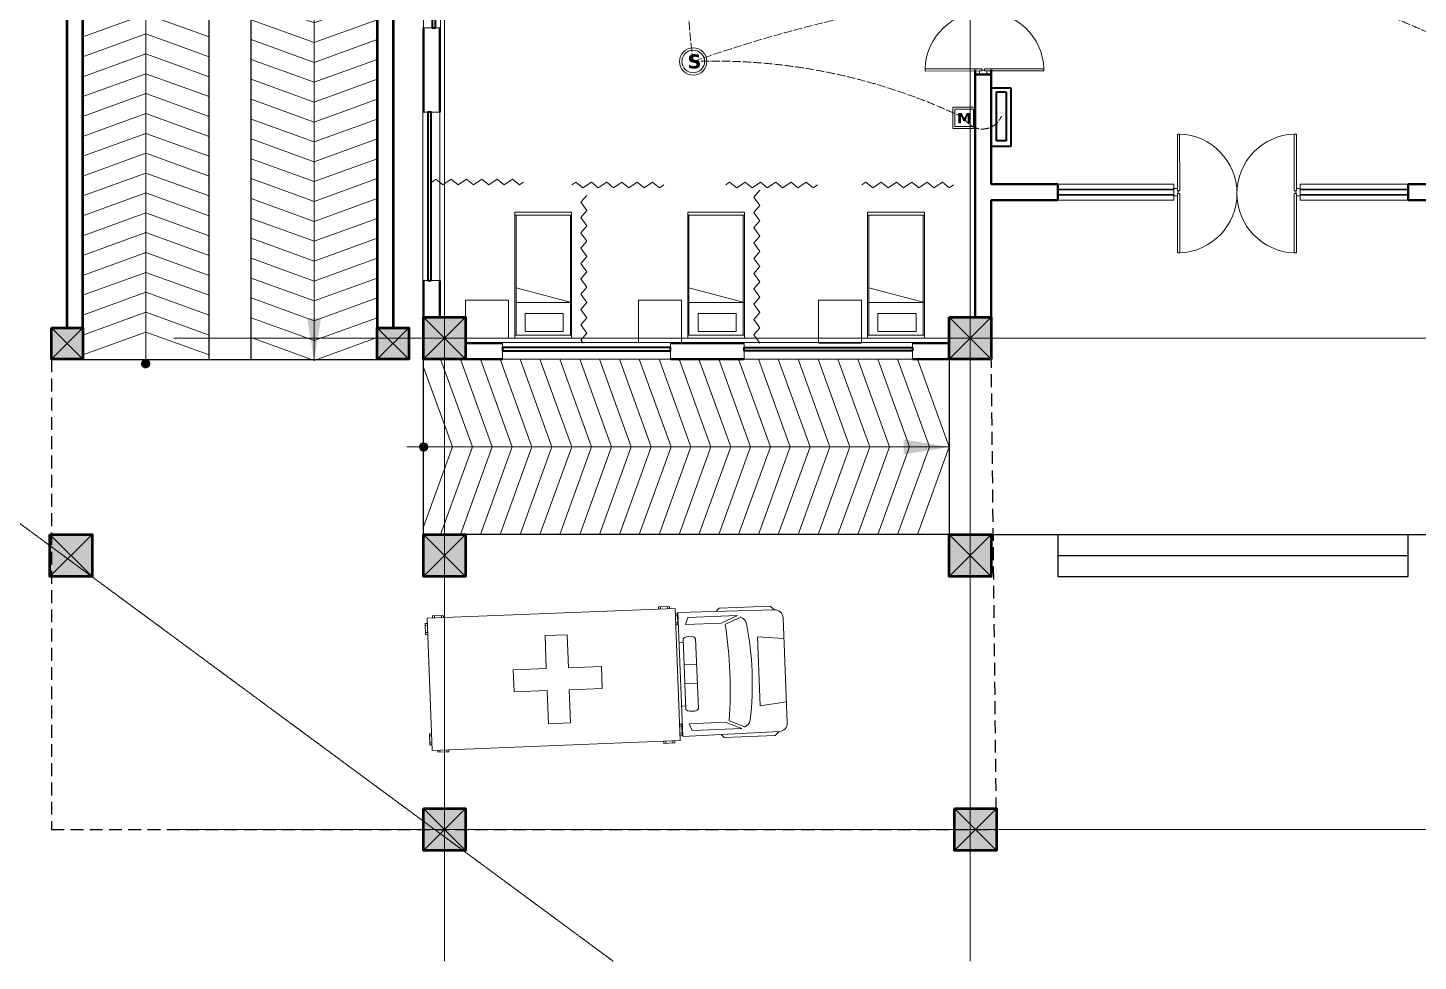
# Model space of a CAD drawing. Header units: millimetres. Extents: x 2402294 to 3337895, y 3394997 to 3969149.
# Drawn here: x 2431514 to 2451353, y 3588992 to 3602309 of the extents above; entities that cross this region are included whole.
import ezdxf

# ---------------------------------------------------------------- set-up
doc = ezdxf.new("R2010")
doc.units = ezdxf.units.MM
doc.header["$MEASUREMENT"] = 0
for name, pattern in [('ACAD_ISO04W100', [30, 24, -3, 0, -3]), ('CENTER', [2, 1.25, -0.25, 0.25, -0.25]), ('DASHED', [0.75, 0.5, -0.25])]:
    doc.linetypes.add(name, pattern=pattern)
for name, color, linetype, lineweight in [('0newfurnture', 30, 'Continuous', 15), ('centreline', 52, 'CENTER', 5), ('Column-0.5', 14, 'Continuous', 50), ('Detector Detector Conduit', 6, 'ACAD_ISO04W100', 13), ('Dimension- 0.15', 114, 'Continuous', 15), ('door', 41, 'Continuous', 5), ('Door Opening-0.09', 253, 'Continuous', 9), ('FACP', 240, 'CENTER', 35), ('Furniture Hospital-0.09', 44, 'Continuous', 9), ('Hatch', 9, 'Continuous', 9), ('hatch-1', 53, 'Continuous', 15), ('Manual Call Point', 240, 'CENTER', 30), ('Sill Level', 140, 'Continuous', 20), ('Smoke Detector', 220, 'Continuous', 20), ('stairs', 6, 'Continuous', 25), ('WALL 0.2', 7, 'Continuous', 20), ('wall 0.4', 7, 'Continuous', 40), ('Wall-0.5', 7, 'Continuous', 50), ('WINDOW', 152, 'Continuous', 30), ('Windows Plan', 152, 'Continuous', 35)]:
    doc.layers.add(name, color=color, linetype=linetype, lineweight=lineweight)
doc.layers.add('CCTV conduit wire', color=1, linetype='CENTER')
doc.styles.add('5P2', font='verdana.ttf', dxfattribs={"height": 500})
doc.styles.get("Standard").update_dxf_attribs({"font": 'arial.ttf'})
doc.linetypes.add('ZIGZAG', pattern='A,0.0001,-0.2,[131,ltypeshp.shx,S=0.2,R=0,X=-0.2,Y=0],-0.4,[131,ltypeshp.shx,S=0.2,R=180,X=0.2,Y=0],-0.2', length=0.8001)
doc.dimstyles.get("Standard").update_dxf_attribs({"dimtxt": 500, "dimasz": 100, "dimexe": 100, "dimexo": 200, "dimgap": 0.09, "dimtad": 0, "dimtoh": 1, "dimdec": 0, "dimzin": 0, "dimdsep": 46, "dimtxsty": 'Standard', "dimblk": 'DOT', "dimcen": 0, "dimclrd": 256, "dimclre": 256, "dimclrt": 256, "dimadec": 0, "dimazin": 0, "dimtfac": 1, "dimtdec": 0, "dimtofl": 0, "dimtmove": 0, "dimatfit": 3, "dimfxl": 1, "dimtolj": 1, "dimtzin": 0, "dimlwd": -1, "dimlwe": -1, "dimarcsym": 1})

# ---------------------------------------------------------------- blocks, each defined once
blk = doc.blocks.new('A$C01AF3ADE')
at = {"layer": 'Furniture Hospital-0.09'}
for p, q in [((0, 935), (0, 855)), ((15, 935), (0, 935)), ((15, 920), (0, 920)), ((15, 975), (1815, 975)), ((15, 15), (15, 975)), ((135, 990), (55, 990)), ((55, 990), (55, 975)), ((70, 990), (70, 975)), ((120, 975), (120, 990)), ((135, 975), (135, 990)), ((1695, 975), (1695, 990)), ((1695, 990), (1775, 990)), ((1710, 975), (1710, 990)), ((1760, 990), (1760, 975)), ((1775, 990), (1775, 975)), ((1815, 975), (1815, 15)), ((1815, 935), (1830, 935)), ((1815, 920), (1830, 920)), ((1830, 935), (1830, 855)), ((1835, 945), (2536, 936)), ((1835, 45), (1835, 945)), ((2115, 945), (2135, 965)), ((2135, 965), (2505, 965)), ((2505, 965), (2534, 936)), ((0, 870), (15, 870)), ((0, 855), (15, 855)), ((865, 815), (1025, 815)), ((865, 575), (865, 815)), ((1025, 815), (1025, 575)), ((1830, 870), (1815, 870)), ((1830, 855), (1815, 855)), ((1885, 855), (1905, 905)), ((2145, 855), (1885, 855)), ((1905, 905), (2265, 905)), ((2265, 905), (2145, 855)), ((2175, 845), (2288, 893)), ((2285, 895), (2301, 885)), ((2595, 876), (2595, 114)), ((1835, 725), (1865, 725)), ((1865, 751), (1875, 761)), ((1865, 750), (1865, 240)), ((1875, 761), (1890, 766)), ((1890, 766), (1930, 766)), ((1945, 761), (1930, 766)), ((1955, 751), (1945, 761)), ((1955, 750), (1955, 240)), ((2405, 745), (2595, 725)), ((2405, 745), (2405, 245)), ((625, 575), (865, 575)), ((625, 415), (625, 575)), ((1025, 575), (1265, 575)), ((1265, 575), (1265, 415)), ((1955, 565), (1865, 565)), ((865, 415), (625, 415)), ((865, 175), (865, 415)), ((1025, 415), (1025, 175)), ((1265, 415), (1025, 415)), ((1955, 425), (1865, 425)), ((1835, 265), (1865, 265)), ((1865, 240), (1875, 230)), ((1875, 230), (1890, 225)), ((1890, 225), (1930, 225)), ((1945, 230), (1930, 225)), ((1955, 240), (1945, 230)), ((2405, 245), (2595, 265)), ((0, 135), (15, 135)), ((0, 55), (0, 135)), ((0, 120), (15, 120)), ((1025, 175), (865, 175)), ((1830, 135), (1815, 135)), ((1830, 120), (1815, 120)), ((1830, 55), (1830, 135)), ((1885, 135), (1905, 85)), ((2145, 135), (1885, 135)), ((2265, 85), (2145, 135)), ((2175, 145), (2288, 97)), ((2285, 95), (2301, 105)), ((15, 70), (0, 70)), ((15, 55), (0, 55)), ((1815, 15), (15, 15)), ((55, 0), (55, 15)), ((135, 0), (55, 0)), ((70, 0), (70, 15)), ((120, 15), (120, 0)), ((135, 15), (135, 0)), ((1695, 15), (1695, 0)), ((1695, 0), (1775, 0)), ((1710, 15), (1710, 0)), ((1760, 0), (1760, 15)), ((1775, 0), (1775, 15)), ((1815, 70), (1830, 70)), ((1815, 55), (1830, 55)), ((1835, 45), (2536, 54)), ((1905, 85), (2265, 85)), ((2115, 45), (2135, 25)), ((2135, 25), (2505, 25)), ((2505, 25), (2534, 54))]:
    blk.add_line(p, q, dxfattribs=at)
for centre, radius, start, end in [((2535, 876), 60, 0, 89.2462), ((-878, 495), 3072, 353.459, 6.541), ((2269, 834), 60, 10.7953, 57.5288), ((103, 495), 2252, 351.0441, 8.9559), ((2269, 156), 60, 302.4712, 349.2047), ((2535, 114), 60, 270.7538, 0)]:
    blk.add_arc(centre, radius, start, end, dxfattribs=at)
blk = doc.blocks.new('BED')
at = {"layer": 'Furniture Hospital-0.09'}
for p, q in [((-2.12, 0.475), (-2.12, -0.475)), ((-2.12, -0.475), (-2.12, 0.475)), ((-0.008, 0.475), (-2.12, 0.475)), ((-2.07, 0.475), (-2.07, -0.475)), ((-0.855, -0.455), (-0.61, 0.475)), ((-0.61, 0.475), (-0.61, -0.455)), ((-0.058, -0.475), (-0.058, 0.475)), ((-0.008, -0.475), (-0.008, 0.475)), ((-0.058, 0.455), (-2.07, 0.455)), ((-0.425, 0.336), (-0.426, -0.303)), ((-0.425, 0.336), (-0.121, 0.336)), ((-0.121, -0.303), (-0.121, 0.336)), ((-2.07, -0.455), (-0.058, -0.455)), ((-0.426, -0.303), (-0.121, -0.303)), ((-2.12, -0.475), (-0.008, -0.475))]:
    blk.add_line(p, q, dxfattribs=at)
blk = doc.blocks.new('MAIN DOOR')
at = {"layer": 'door', "ltscale": 1000}
for points in [[(2346.08, 190.6), (2346.08, 188.53)], [(2348.88, 188.12), (2347.4, 188.12), (2347.4, 188.53), (2346.08, 188.53), (2346.08, 190.6), (2350.2, 190.6)], [(2347.4, 188.12), (2348.88, 188.12), (2348.88, 188.53), (2350.2, 188.53), (2350.2, 190.6), (2346.08, 190.6)], [(2350.2, 190.6), (2350.2, 188.53)], [(2313.41, 120.66), (2347.33, 120.66), (2347.33, 121.91), (2313.41, 121.91), (2313.41, 120.66)], [(2348.82, 121.07), (2347.33, 121.07), (2347.33, 120.66), (2346.01, 120.66), (2346.01, 118.6), (2350.14, 118.6)], [(2347.33, 121.07), (2348.82, 121.07), (2348.82, 120.66), (2350.14, 120.66), (2350.14, 118.6), (2346.01, 118.6)], [(2346.01, 118.6), (2346.01, 120.66)], [(2381.26, 120.66), (2348.82, 120.66), (2348.82, 121.91), (2381.26, 121.91), (2381.26, 120.66)], [(2350.14, 118.6), (2350.14, 120.66)]]:
    blk.add_lwpolyline(points, dxfattribs=at)
for points in [[(2313.47, 188.53), (2347.4, 188.53), (2347.4, 187.28), (2313.47, 187.28)], [(2381.32, 188.53), (2348.88, 188.53), (2348.88, 187.28), (2381.32, 187.28)]]:
    blk.add_lwpolyline(points, close=True, dxfattribs=at)
at = {"layer": 'Door Opening-0.09', "ltscale": 1000}
for centre, radius, start, end in [((2347.4, 188.53), 33.94, 182.11678, 357.88255), ((2347.33, 120.66), 33.95, 2.11669, 177.88264)]:
    blk.add_arc(centre, radius, start, end, dxfattribs=at)
at = {"layer": 'WINDOW', "ltscale": 5}
blk.add_line((2350.14, 190.6), (2350.14, 190.6), dxfattribs=at)
blk = doc.blocks.new('_Dot')
at = {"color": 0, "linetype": 'ByBlock', "lineweight": -2}
blk.add_line((-0.5, 0), (-1, 0), dxfattribs=at)
at = {"color": 0, "linetype": 'ByBlock', "lineweight": -3, "const_width": 0.5}
blk.add_lwpolyline([(-0.25, 0, 1), (0.25, 0, 1)], format="xyb", close=True, dxfattribs=at)
blk = doc.blocks.new('2ft column')
at = {"layer": 'Hatch', "ltscale": 5}
h = blk.add_hatch(color=256, dxfattribs=at)
h.dxf.hatch_style = 1
h.paths.add_polyline_path([(2207385, 4176559), (2207985, 4176559), (2207985, 4175959), (2207385, 4175959)])
at = {"layer": 'Column-0.5', "ltscale": 5}
blk.add_lwpolyline([(2207385, 4176559), (2207985, 4176559), (2207985, 4175959), (2207385, 4175959)], close=True, dxfattribs=at)
at = {"layer": 'Defpoints', "ltscale": 5}
for points in [[(2207985, 4176559), (2207385, 4175959)], [(2207985, 4175959), (2207385, 4176559)]]:
    blk.add_lwpolyline(points, dxfattribs=at)
blk = doc.blocks.new('main grid')
at = {"layer": 'centreline', "ltscale": 5}
for p, q in [((2518911, 4018930), (2518911, 3987284)), ((2526411, 4018930), (2526411, 3987284)), ((2559388, 3996172), (2515045, 3996172)), ((2559988, 3996172), (2515645, 3996172)), ((2533911, 3989164), (2515100, 3989164))]:
    blk.add_line(p, q, dxfattribs=at)
blk.add_lwpolyline([(2510725, 3995097), (2521316, 3987284)], dxfattribs=at)
at = {"layer": 'Hatch'}
for p in [(311226, -180087), (318726, -180087), (305895, -183187), (311226, -183187), (318726, -183187), (311226, -187095), (318801, -187095)]:
    blk.add_blockref('2ft column', p, dxfattribs=at)
blk = doc.blocks.new('w1')
at = {"layer": 'Sill Level'}
blk.add_lwpolyline([(2460641, 3827503), (2460641, 3825103), (2460401, 3825103), (2460401, 3827503)], close=True, dxfattribs=at)
at = {"layer": 'Windows Plan'}
blk.add_lwpolyline([(2460521, 3825103), (2460521, 3827503), (2460473, 3827503), (2460473, 3825103)], close=True, dxfattribs=at)
blk = doc.blocks.new('w2')
at = {"layer": 'Sill Level'}
blk.add_lwpolyline([(2444138, 3818930), (2445638, 3818930), (2445638, 3818690), (2444138, 3818690)], close=True, dxfattribs=at)
at = {"layer": 'Windows Plan'}
blk.add_lwpolyline([(2445638, 3818810), (2444138, 3818810), (2444138, 3818762), (2445638, 3818762)], close=True, dxfattribs=at)
blk = doc.blocks.new('smoke')
at = {"layer": 'Smoke Detector', "lineweight": 5}
for radius in [97.5, 81.1]:
    blk.add_circle((-251457.3, 4034457.1), radius, dxfattribs=at)
at = {"layer": 'Smoke Detector', "lineweight": 5, "insert": (-251498.5, 4034507.8), "char_height": 100.347, "width": 120.417, "attachment_point": 1, "style": '5P2'}
blk.add_mtext('{\\fVerdana|b1|i0|c0|p34;S}', dxfattribs=at)
blk = doc.blocks.new('smoke1')
at = {"layer": 'CCTV conduit wire'}
blk.add_blockref('smoke', (0, 0), dxfattribs=at)
blk = doc.blocks.new('mcp')
at = {"layer": 'Manual Call Point', "lineweight": 5}
for points in [[(1356996, -1508126), (1357203, -1508126), (1357203, -1508327), (1356996, -1508327)], [(1357013, -1508143), (1357191, -1508143), (1357191, -1508310), (1357013, -1508310)]]:
    blk.add_lwpolyline(points, close=True, dxfattribs=at)
at = {"layer": 'Manual Call Point', "lineweight": 5, "insert": (1357036, -1508180), "char_height": 100.35, "width": 120.42, "attachment_point": 1, "style": '5P2'}
blk.add_mtext('{\\fVerdana|b1|i0|c0|p34;M}', dxfattribs=at)
blk = doc.blocks.new('FACP')
at = {"layer": 'FACP', "lineweight": 35}
for points in [[(318517, 4028365), (319354, 4028365), (319354, 4028089), (318517, 4028089)], [(318597, 4028290), (319297, 4028290), (319297, 4028152), (318597, 4028152)]]:
    blk.add_lwpolyline(points, close=True, dxfattribs=at)
blk = doc.blocks.new('RAMP23')
at = {"layer": 'Dimension- 0.15', "ltscale": 5}
h = blk.add_hatch(dxfattribs=at)
h.set_pattern_fill('ANSI31', color=256, scale=25.555556, angle=90)
h.set_pattern_definition([(135, (1623697.9227, 1877740.101), (-2.258813329, -2.258813329), [])])
h.paths.add_polyline_path([(2418321, 3996255), (2418380, 3996255), (2418380, 3996196, -0.414214)])
h.paths.add_polyline_path([(2418321, 3996255, -0.414214), (2418380, 3996314), (2418380, 3996255)])
h.paths.add_polyline_path([(2418380, 3996255), (2418380, 3996314, -0.414214), (2418439, 3996255)])
h.paths.add_polyline_path([(2418380, 3996196), (2418380, 3996255), (2418439, 3996255, -0.414214)])
blk.add_lwpolyline([(2418984, 4012016), (2418984, 4013523), (2420784, 4013523), (2420784, 4012700)], dxfattribs=at)
blk.add_circle((2418380, 3996255), 59.1, dxfattribs=at)
at = {"layer": 'hatch-1', "color": 4, "lineweight": 0, "ltscale": 5}
for points in [[(2417484, 4012256), (2418384, 4012583), (2419284, 4012256)], [(2419884, 4012503), (2420784, 4012177), (2421684, 4012503)], [(2420447, 4012583), (2420784, 4012460), (2421122, 4012583)], [(2417484, 4011973), (2418384, 4012299), (2419284, 4011973)], [(2419884, 4012220), (2420784, 4011893), (2421684, 4012220)], [(2417484, 4011689), (2418384, 4012016), (2419284, 4011689)], [(2419782, 4011938), (2420784, 4011574), (2421787, 4011938)], [(2419884, 4011936), (2420784, 4011610), (2421684, 4011936)], [(2417484, 4011406), (2418384, 4011732), (2419284, 4011406)], [(2419884, 4011653), (2420784, 4011326), (2421684, 4011653)], [(2417484, 4011122), (2418384, 4011449), (2419284, 4011122)], [(2419884, 4011369), (2420784, 4011043), (2421684, 4011369)], [(2417484, 4010839), (2418384, 4011165), (2419284, 4010839)], [(2419884, 4011086), (2420784, 4010759), (2421684, 4011086)], [(2417484, 4010555), (2418384, 4010882), (2419284, 4010555)], [(2419884, 4010802), (2420784, 4010476), (2421684, 4010802)], [(2417484, 4010272), (2418384, 4010598), (2419284, 4010272)], [(2419884, 4010519), (2420784, 4010192), (2421684, 4010519)], [(2417484, 4009988), (2418384, 4010315), (2419284, 4009988)], [(2419884, 4010235), (2420784, 4009909), (2421684, 4010235)], [(2417484, 4009705), (2418384, 4010031), (2419284, 4009705)], [(2419884, 4009952), (2420784, 4009625), (2421684, 4009952)], [(2417484, 4009421), (2418384, 4009748), (2419284, 4009421)], [(2419884, 4009668), (2420784, 4009342), (2421684, 4009668)], [(2417484, 4009138), (2418384, 4009464), (2419284, 4009138)], [(2419884, 4009385), (2420784, 4009058), (2421684, 4009385)], [(2417484, 4008854), (2418384, 4009181), (2419284, 4008854)], [(2419884, 4009101), (2420784, 4008775), (2421684, 4009101)], [(2417484, 4008571), (2418384, 4008897), (2419284, 4008571)], [(2419884, 4008818), (2420784, 4008491), (2421684, 4008818)], [(2417484, 4008287), (2418384, 4008614), (2419284, 4008287)], [(2419884, 4008534), (2420784, 4008208), (2421684, 4008534)], [(2417484, 4008004), (2418384, 4008330), (2419284, 4008004)], [(2419884, 4008251), (2420784, 4007924), (2421684, 4008251)], [(2417484, 4007721), (2418384, 4008047), (2419284, 4007721)], [(2419884, 4007967), (2420784, 4007641), (2421684, 4007967)], [(2417484, 4007437), (2418384, 4007763), (2419284, 4007437)], [(2419884, 4007684), (2420784, 4007357), (2421684, 4007684)], [(2417484, 4007154), (2418384, 4007480), (2419284, 4007154)], [(2419884, 4007400), (2420784, 4007074), (2421684, 4007400)], [(2417484, 4006870), (2418384, 4007196), (2419284, 4006870)], [(2419884, 4007117), (2420784, 4006791), (2421684, 4007117)], [(2417484, 4006587), (2418384, 4006913), (2419284, 4006587)], [(2419884, 4006833), (2420784, 4006507), (2421684, 4006833)], [(2417484, 4006303), (2418384, 4006629), (2419284, 4006303)], [(2419884, 4006550), (2420784, 4006224), (2421684, 4006550)], [(2417484, 4006020), (2418384, 4006346), (2419284, 4006020)], [(2419884, 4006266), (2420784, 4005940), (2421684, 4006266)], [(2417484, 4005736), (2418384, 4006062), (2419284, 4005736)], [(2419884, 4005983), (2420784, 4005657), (2421684, 4005983)], [(2417484, 4005453), (2418384, 4005779), (2419284, 4005453)], [(2419884, 4005699), (2420784, 4005373), (2421684, 4005699)], [(2417484, 4005169), (2418384, 4005495), (2419284, 4005169)], [(2419884, 4005416), (2420784, 4005090), (2421684, 4005416)], [(2417484, 4004886), (2418384, 4005212), (2419284, 4004886)], [(2419884, 4005132), (2420784, 4004806), (2421684, 4005132)], [(2417484, 4004602), (2418384, 4004928), (2419284, 4004602)], [(2419884, 4004849), (2420784, 4004523), (2421684, 4004849)], [(2417484, 4004319), (2418384, 4004645), (2419284, 4004319)], [(2419884, 4004565), (2420784, 4004239), (2421684, 4004565)], [(2417484, 4004035), (2418384, 4004361), (2419284, 4004035)], [(2419884, 4004282), (2420784, 4003956), (2421684, 4004282)], [(2417484, 4003752), (2418384, 4004078), (2419284, 4003752)], [(2417484, 4003752), (2418384, 4004078), (2419284, 4003752)], [(2419884, 4003998), (2420784, 4003672), (2421684, 4003998)], [(2417484, 4003468), (2418384, 4003794), (2419284, 4003468)], [(2419884, 4003715), (2420784, 4003389), (2421684, 4003715)], [(2417484, 4003185), (2418384, 4003511), (2419284, 4003185)], [(2419884, 4003431), (2420784, 4003105), (2421684, 4003431)], [(2417484, 4002901), (2418384, 4003228), (2419284, 4002901)], [(2419884, 4003148), (2420784, 4002822), (2421684, 4003148)], [(2417484, 4002618), (2418384, 4002944), (2419284, 4002618)], [(2419884, 4002864), (2420784, 4002538), (2421684, 4002864)], [(2417484, 4002334), (2418384, 4002661), (2419284, 4002334)], [(2419884, 4002581), (2420784, 4002255), (2421684, 4002581)], [(2417484, 4002051), (2418384, 4002377), (2419284, 4002051)], [(2419884, 4002298), (2420784, 4001971), (2421684, 4002298)], [(2417484, 4001767), (2418384, 4002094), (2419284, 4001767)], [(2419884, 4002014), (2420784, 4001688), (2421684, 4002014)], [(2417484, 4001484), (2418384, 4001810), (2419284, 4001484)], [(2419884, 4001731), (2420784, 4001404), (2421684, 4001731)], [(2417484, 4001200), (2418384, 4001527), (2419284, 4001200)], [(2419884, 4001447), (2420784, 4001121), (2421684, 4001447)], [(2417484, 4000917), (2418384, 4001243), (2419284, 4000917)], [(2419884, 4001164), (2420784, 4000837), (2421684, 4001164)], [(2417484, 4000633), (2418384, 4000960), (2419284, 4000633)], [(2419884, 4000880), (2420784, 4000554), (2421684, 4000880)], [(2417484, 4000350), (2418384, 4000676), (2419284, 4000350)], [(2419884, 4000597), (2420784, 4000270), (2421684, 4000597)], [(2417484, 4000066), (2418384, 4000393), (2419284, 4000066)], [(2419884, 4000313), (2420784, 3999987), (2421684, 4000313)], [(2417484, 3999783), (2418384, 4000109), (2419284, 3999783)], [(2419884, 4000030), (2420784, 3999703), (2421684, 4000030)], [(2417484, 3999499), (2418384, 3999826), (2419284, 3999499)], [(2419884, 3999746), (2420784, 3999420), (2421684, 3999746)], [(2417484, 3999216), (2418384, 3999542), (2419284, 3999216)], [(2419884, 3999463), (2420784, 3999136), (2421684, 3999463)], [(2417484, 3998932), (2418384, 3999259), (2419284, 3998932)], [(2419884, 3999179), (2420784, 3998853), (2421684, 3999179)], [(2417484, 3998649), (2418384, 3998975), (2419284, 3998649)], [(2419884, 3998896), (2420784, 3998569), (2421684, 3998896)], [(2417484, 3998365), (2418384, 3998692), (2419284, 3998365)], [(2419884, 3998612), (2420784, 3998286), (2421684, 3998612)], [(2417484, 3998082), (2418384, 3998408), (2419284, 3998082)], [(2419884, 3998329), (2420784, 3998002), (2421684, 3998329)], [(2417484, 3997798), (2418384, 3998125), (2419284, 3997798)], [(2419884, 3998045), (2420784, 3997719), (2421684, 3998045)], [(2417484, 3997515), (2418384, 3997841), (2419284, 3997515)], [(2419884, 3997762), (2420784, 3997435), (2421684, 3997762)], [(2417484, 3997231), (2418384, 3997558), (2419284, 3997231)], [(2419884, 3997478), (2420784, 3997152), (2421684, 3997478)], [(2417484, 3996948), (2418384, 3997274), (2419284, 3996948)], [(2419884, 3997195), (2420784, 3996868), (2421684, 3997195)], [(2417484, 3996664), (2418384, 3996991), (2419284, 3996664)], [(2419884, 3996911), (2420784, 3996585), (2421684, 3996911)], [(2417484, 3996381), (2418384, 3996707), (2419284, 3996381)], [(2417484, 3996381), (2418384, 3996707), (2419284, 3996381)], [(2419884, 3996628), (2420784, 3996301), (2421684, 3996628)]]:
    blk.add_lwpolyline(points, dxfattribs=at)
at = {"layer": 'stairs', "ltscale": 5}
for points in [[(2417484, 4012583), (2421684, 4012583)], [(2419284, 3996313), (2419284, 4012583)], [(2419884, 3996313), (2419884, 4012583)], [(2417484, 3996313), (2421684, 3996313)]]:
    blk.add_lwpolyline(points, dxfattribs=at)
at = {"layer": 'WALL 0.2', "ltscale": 5}
for points in [[(2417484, 4014613), (2421684, 4014613)], [(2417484, 4014383), (2421684, 4014383)]]:
    blk.add_lwpolyline(points, dxfattribs=at)
at = {"layer": 'Wall-0.5', "ltscale": 5}
for points in [[(2417254, 3996768), (2417484, 3996768), (2417484, 4014613), (2417254, 4014613)], [(2421684, 3996768), (2421914, 3996768), (2421914, 4014613), (2421684, 4014613)]]:
    blk.add_lwpolyline(points, close=True, dxfattribs=at)
at = {"layer": 'Hatch', "xscale": 0.75, "yscale": 0.75, "zscale": 0.75}
for p in [(761496, 880614), (766146, 880614), (761496, 873271), (766146, 873271), (761496, 864349), (766146, 864349)]:
    blk.add_blockref('2ft column', p, dxfattribs=at)
at = {"layer": 'Dimension- 0.15', "ltscale": 5}
for points, override in [([(2420784, 3996301), (2420784, 4012700)], {"dimasz": 600, "dimfxl": 500, "dimfxlon": 1}), ([(2418384, 4012016), (2418380, 3996313)], {"dimasz": 600, "dimgap": 0.09, "dimtad": 0, "dimfxl": 500, "dimfxlon": 1})]:
    blk.add_leader(points, dimstyle='Standard', override=override, dxfattribs=at)
blk = doc.blocks.new('TSK')
at = {"layer": 'Dimension- 0.15', "ltscale": 5}
blk.add_lwpolyline([(2428774, 3988106), (2428774, 3981360)], dxfattribs=at)
at = {"layer": 'hatch-1', "color": 4, "lineweight": 0, "ltscale": 5}
for points in [[(2427524, 3988644), (2428774, 3989097), (2430024, 3988644)], [(2427524, 3988360), (2428774, 3988814), (2430024, 3988360)], [(2427524, 3988077), (2428774, 3988530), (2430024, 3988077)], [(2427524, 3987793), (2428774, 3988247), (2430024, 3987793)], [(2427524, 3987510), (2428774, 3987963), (2430024, 3987510)], [(2427524, 3987226), (2428774, 3987680), (2430024, 3987226)], [(2427524, 3986943), (2428774, 3987396), (2430024, 3986943)], [(2427524, 3986659), (2428774, 3987113), (2430024, 3986659)], [(2427524, 3986376), (2428774, 3986829), (2430024, 3986376)], [(2427524, 3986092), (2428774, 3986546), (2430024, 3986092)], [(2427524, 3985809), (2428774, 3986262), (2430024, 3985809)], [(2427524, 3985525), (2428774, 3985979), (2430024, 3985525)], [(2427524, 3985242), (2428774, 3985695), (2430024, 3985242)], [(2427524, 3984959), (2428774, 3985412), (2430024, 3984959)], [(2427524, 3984675), (2428774, 3985128), (2430024, 3984675)], [(2427524, 3984392), (2428774, 3984845), (2430024, 3984392)], [(2427524, 3984108), (2428774, 3984561), (2430024, 3984108)], [(2427524, 3983825), (2428774, 3984278), (2430024, 3983825)], [(2427524, 3983541), (2428774, 3983994), (2430024, 3983541)], [(2427524, 3983258), (2428774, 3983711), (2430024, 3983258)], [(2427524, 3982974), (2428774, 3983427), (2430024, 3982974)], [(2427524, 3982691), (2428774, 3983144), (2430024, 3982691)], [(2427524, 3982407), (2428774, 3982860), (2430024, 3982407)], [(2427524, 3982124), (2428774, 3982577), (2430024, 3982124)], [(2427524, 3981840), (2428774, 3982293), (2430024, 3981840)], [(2427636, 3981597), (2428774, 3982010), (2429912, 3981597)]]:
    blk.add_lwpolyline(points, dxfattribs=at)
at = {"layer": 'Dimension- 0.15', "ltscale": 5}
blk.add_leader([(2428774, 3989097), (2428774, 3981360)], dimstyle='Standard', override={"dimasz": 650, "dimgap": 0.09, "dimtad": 0, "dimfxl": 500, "dimfxlon": 1}, dxfattribs=at)

msp = doc.modelspace()

# ---------------------------------------------------------------- hatches: boundary and pattern name
at = {"layer": 'Dimension- 0.15', "ltscale": 5}
h = msp.add_hatch(dxfattribs=at)
h.set_pattern_fill('ANSI31', color=256, scale=25.555556)
h.set_pattern_definition([(45, (318645.8875, 4391539.2053), (-2.258813329, 2.258813329), [])])
h.paths.add_polyline_path([(2437161, 3596270.2), (2437161, 3596329.3), (2437101.9, 3596329.3, 0.4142136)])
h.paths.add_polyline_path([(2437161, 3596270.2, 0.4142136), (2437220.2, 3596329.3), (2437161, 3596329.3)])
h.paths.add_polyline_path([(2437161, 3596329.3), (2437220.2, 3596329.3, 0.4142136), (2437161, 3596388.5)])
h.paths.add_polyline_path([(2437101.9, 3596329.3), (2437161, 3596329.3), (2437161, 3596388.5, 0.4142136)])

# ---------------------------------------------------------------- linework, layer by layer
at = {"layer": 'centreline', "ltscale": 5}
for p, q in [((2437461, 3598179.3), (2437461, 3593006.7)), ((2440228.9, 3597879.3), (2434194.8, 3597879.3)), ((2441740.1, 3597879.3), (2440842.2, 3597879.3)), ((2484429.1, 3597879.3), (2441909.5, 3597879.3))]:
    msp.add_line(p, q, dxfattribs=at)
at = {"layer": 'Detector Detector Conduit', "ltscale": 5}
for centre, radius, start, end in [((2451827.8, 3603280.9), 10916.3, 168.9169, 187.64259), ((2447707.7, 3582736.8), 20233.5, 86.45426, 109.33541), ((2448158, 3594984.1), 7987.7, 35.04445, 84.24405), ((2441311.9, 3593613.6), 8221, 64.36503, 92.1151), ((2445134.4, 3601157.7), 293, 206.82952, 338.06896)]:
    msp.add_arc(centre, radius, start, end, dxfattribs=at)
at = {"layer": 'Dimension- 0.15', "ltscale": 5}
msp.add_circle((2437161, 3596329.3), 59.1, dxfattribs=at)
at = {"layer": 'Furniture Hospital-0.09'}
for points in [[(2438286, 3597809.3), (2437761, 3597809.3), (2437761, 3598422.7), (2438374.4, 3598422.7), (2438374.4, 3597879.3)], [(2440228.9, 3597809.3), (2440228.9, 3598422.7), (2440842.2, 3598422.7), (2440842.2, 3597809.3), (2440686, 3597809.3)]]:
    msp.add_lwpolyline(points, dxfattribs=at)
msp.add_lwpolyline([(2442795.6, 3598422.7), (2443409, 3598422.7), (2443409, 3597809.3), (2442795.6, 3597809.3)], close=True, dxfattribs=at)
at = {"layer": 'stairs', "linetype": 'DASHED', "ltscale": 366}
msp.add_lwpolyline([(2431849.8, 3597579.3), (2431849.8, 3590871.1), (2445336, 3590871.1), (2445261, 3597694.3)], dxfattribs=at)
at = {"layer": 'stairs', "ltscale": 5}
for points in [[(2444661, 3595079.3), (2437161, 3595079.3), (2437161, 3597579.3)], [(2444661, 3597579.3), (2444661, 3595079.3), (2460411, 3595079.3)], [(2446211, 3595079.3), (2446211, 3594479.3), (2451211, 3594479.3), (2451211, 3595079.3)], [(2446211, 3594779.3), (2451211, 3594779.3)]]:
    msp.add_lwpolyline(points, dxfattribs=at)
at = {"layer": 'WALL 0.2', "ltscale": 5}
for points in [[(2446211, 3600079.3), (2447867, 3600079.3)], [(2447867, 3600079.3), (2447867, 3599849.3)], [(2449667, 3600079.3), (2451211, 3600079.3)], [(2449667, 3600079.3), (2449667, 3599849.3)], [(2446211, 3599849.3), (2447867, 3599849.3)], [(2449667, 3599849.3), (2451211, 3599849.3)]]:
    msp.add_lwpolyline(points, dxfattribs=at)
at = {"layer": 'wall 0.4', "ltscale": 5}
for p, q in [((2445031, 3598179.3), (2445031, 3601707.6)), ((2445031, 3601642), (2445261, 3601642)), ((2445261, 3601707.6), (2445261, 3600079.3)), ((2446211, 3600079.3), (2445261, 3600079.3)), ((2446211, 3599849.3), (2446211, 3600079.3))]:
    msp.add_line(p, q, dxfattribs=at)
for points in [[(2437161, 3602309.3), (2437161, 3601104.3)], [(2437391, 3602309.3), (2437391, 3601104.3)], [(2452391, 3598179.3), (2452391, 3600079.3), (2451211, 3600079.3), (2451211, 3599849.3), (2452161, 3599849.3), (2452161, 3598179.3)], [(2446211, 3599849.3), (2445261, 3599849.3), (2445261, 3598179.3)], [(2437161, 3598704.3), (2437161, 3598179.3)], [(2437391, 3598704.3), (2437391, 3598179.3)], [(2437761, 3597809.3), (2438286, 3597809.3)], [(2440686, 3597809.3), (2441736, 3597809.3)], [(2444136, 3597809.3), (2444661, 3597809.3)], [(2437761, 3597579.3), (2438286, 3597579.3)], [(2440686, 3597579.3), (2441736, 3597579.3)], [(2444136, 3597579.3), (2444661, 3597579.3)]]:
    msp.add_lwpolyline(points, dxfattribs=at)
at = {"layer": 'WINDOW', "linetype": 'ZIGZAG', "lineweight": 20, "ltscale": 0.5}
for points in [[(2437278.7, 3600109.3), (2437334.5, 3600151.8), (2437435.5, 3600066.8), (2437555.3, 3600149.7), (2437653.9, 3600066.8), (2437773.7, 3600149.7), (2437872.3, 3600066.8), (2437992.1, 3600149.7), (2438090.7, 3600066.8), (2438210.5, 3600149.7), (2438309.1, 3600066.8), (2438428.9, 3600149.7), (2438527.5, 3600066.8), (2438589, 3600109.3)], [(2439278.7, 3600066.8), (2439334.5, 3600109.2), (2439435.5, 3600024.2), (2439555.3, 3600107.1), (2439653.9, 3600024.2), (2439773.7, 3600107.1), (2439872.3, 3600024.2), (2439992.1, 3600107.1), (2440090.7, 3600024.2), (2440210.5, 3600107.1), (2440309.1, 3600024.2), (2440428.9, 3600107.1), (2440527.5, 3600024.2), (2440589, 3600066.8)], [(2441472, 3600066.8), (2441527.9, 3600109.2), (2441628.9, 3600024.2), (2441748.7, 3600107.1), (2441847.3, 3600024.2), (2441967.1, 3600107.1), (2442065.7, 3600024.2), (2442185.5, 3600107.1), (2442284, 3600024.2), (2442403.8, 3600107.1), (2442502.4, 3600024.2), (2442622.2, 3600107.1), (2442720.8, 3600024.2), (2442782.3, 3600066.8)], [(2443413.4, 3600066.8), (2443469.3, 3600109.2), (2443570.3, 3600024.2), (2443690.1, 3600107.1), (2443788.7, 3600024.2), (2443908.5, 3600107.1), (2444007, 3600024.2), (2444126.8, 3600107.1), (2444225.4, 3600024.2), (2444345.2, 3600107.1), (2444443.8, 3600024.2), (2444563.6, 3600107.1), (2444662.2, 3600024.2), (2444723.7, 3600066.8)], [(2439490.1, 3599918.7), (2439407.1, 3599820.2), (2439490.1, 3599700.4), (2439407.1, 3599601.8), (2439490.1, 3599482), (2439407.1, 3599383.4), (2439490.1, 3599263.6), (2439407.1, 3599165), (2439490.1, 3599045.2), (2439405, 3598944.1), (2439492.1, 3598829.2), (2439407.1, 3598728.2), (2439490.1, 3598608.4), (2439407.1, 3598509.9), (2439490.1, 3598390.1), (2439407.1, 3598291.5), (2439490.1, 3598171.7), (2439407.1, 3598073.1), (2439490.1, 3597953.3), (2439407.1, 3597854.7), (2439438.6, 3597809.3)], [(2441958, 3599993.2), (2441875, 3599894.6), (2441958, 3599774.8), (2441875, 3599676.2), (2441958, 3599556.4), (2441875, 3599457.8), (2441958, 3599338), (2441875, 3599239.4), (2441958, 3599119.6), (2441872.9, 3599018.5), (2441960, 3598903.7), (2441875, 3598802.7), (2441958, 3598682.9), (2441875, 3598584.3), (2441958, 3598464.5), (2441875, 3598365.9), (2441958, 3598246.1), (2441875, 3598147.5), (2441958, 3598027.7), (2441875, 3597929.1), (2441958, 3597809.3)]]:
    msp.add_lwpolyline(points, dxfattribs=at)
at = {"layer": 'WINDOW', "ltscale": 5}
for points in [[(2446211, 3600004.3), (2447867, 3600004.3)], [(2446211, 3599924.3), (2447867, 3599924.3)], [(2449667, 3600004.3), (2451211, 3600004.3)], [(2449667, 3599924.3), (2451211, 3599924.3)]]:
    msp.add_lwpolyline(points, dxfattribs=at)

# ---------------------------------------------------------------- block references
at = {"layer": '0newfurnture', "ltscale": 5}
msp.add_blockref('main grid', (-81449.7, -398292.5), dxfattribs=at)
at = {"layer": 'CCTV conduit wire'}
for name, p, xscale, yscale, zscale in [('smoke1', (2943923, -4467085.2), 2, 2, 2), ('mcp', (409219.6, 5863365.3), 1.5, 1.5, 1.5)]:
    msp.add_blockref(name, p, dxfattribs=dict(at, xscale=xscale, yscale=yscale, zscale=zscale))
at = {"layer": 'Detector Detector Conduit', "rotation": 90}
msp.add_blockref('FACP', (6473627.5, 3282101.2), dxfattribs=at)
at = {"layer": 'Door Opening-0.09', "xscale": 24.99999476371197, "yscale": 24.99999476371197, "zscale": 24.99999476371197}
for p, rotation in [((2503845.3, 3606457.9), 180.049735942377), ((2452682.9, 3541265), 90.04973594237714)]:
    msp.add_blockref('MAIN DOOR', p, dxfattribs=dict(at, rotation=rotation))
at = {"layer": 'Furniture Hospital-0.09', "xscale": 851.8518518849082, "yscale": 851.8518518849082, "zscale": 851.8518518849082, "rotation": 269.9999999999999}
for p in [(2438867.6, 3597872.2), (2441335.5, 3597872.2), (2443902.2, 3597872.2)]:
    msp.add_blockref('BED', p, dxfattribs=at)
at = {"layer": 'Furniture Hospital-0.09', "ltscale": 6, "xscale": 1.967777777777831, "yscale": 1.967777777777831, "zscale": 1.967777777777831, "rotation": 2.243381542928415}
msp.add_blockref('A$C01AF3ADE', (2437255.9, 3591969.1), dxfattribs=at)
at = {"layer": 'wall 0.4'}
for name, p in [('RAMP23', (14815.5, -398738.6)), ('w1', (-23250, -226398.6))]:
    msp.add_blockref(name, p, dxfattribs=at)
for name, p, rotation in [('w2', (6256091.4, 1158171.6), 90), ('w1', (-1386816.9, 6058220.4), 270), ('TSK', (-1544436.1, 6025103.3), 270)]:
    msp.add_blockref(name, p, dxfattribs=dict(at, rotation=rotation))
at = {"layer": 'wall 0.4', "xscale": -1, "rotation": 90}
msp.add_blockref('w1', (6269238.9, 6058220.4), dxfattribs=at)

doc.saveas('drawing.dxf')
